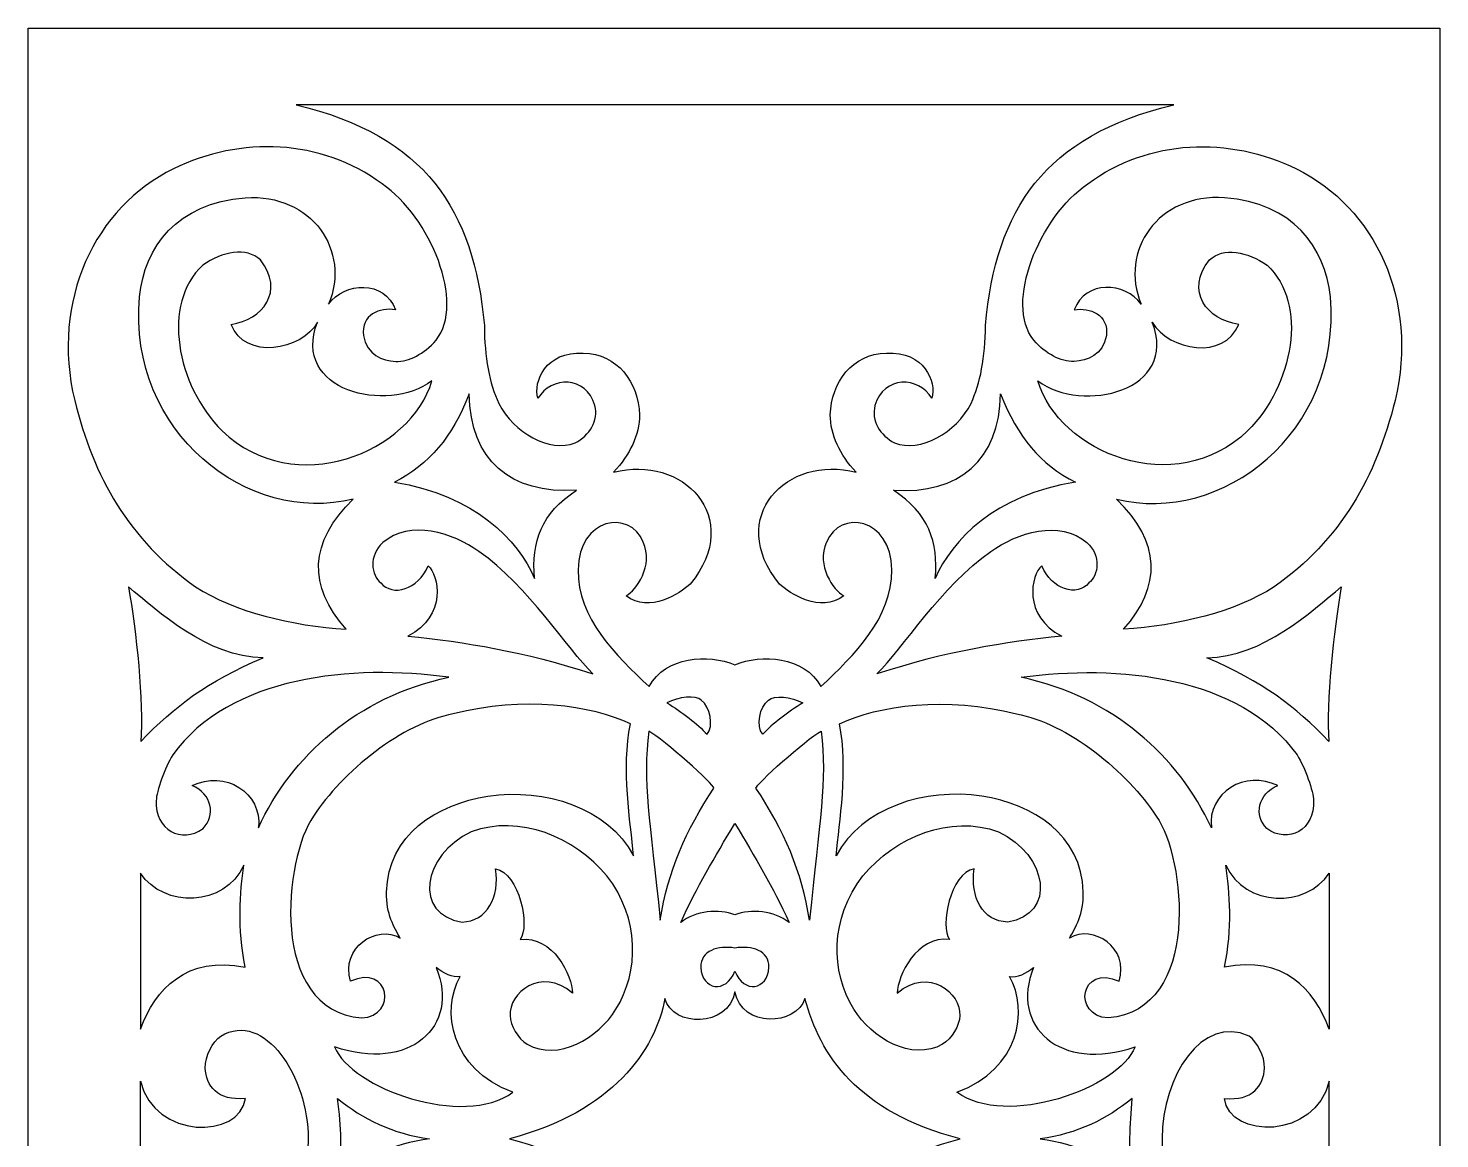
# Model space of a CAD drawing. Header units: millimetres. Extents: x -187 to -30, y -115 to 132.
# Drawn here: x -187.5 to -30.4, y 8.3 to 131.9 of the extents above; entities that cross this region are included whole.
import ezdxf

# ---------------------------------------------------------------- set-up
doc = ezdxf.new("R2010")
doc.units = ezdxf.units.MM
doc.header["$MEASUREMENT"] = 0
doc.layers.add('layer 1', color=7, linetype='Continuous')

msp = doc.modelspace()

# ---------------------------------------------------------------- linework, layer by layer
at = {"layer": 'layer 1'}
msp.add_open_spline([(-187.4942, -115.2779), (-187.4942, -115.2779), (-30.4187, -115.2779), (-30.4187, -115.2779), (-30.4187, -115.2779), (-30.4187, -115.2779), (-30.4187, 131.8722), (-30.4187, 131.8722), (-30.4187, 131.8722), (-30.4187, 131.8722), (-187.4942, 131.8722), (-187.4942, 131.8722), (-187.4942, 131.8722), (-187.4942, 131.8722), (-187.4942, -115.2779), (-187.4942, -115.2779)], degree=3, knots=[0, 0, 0, 0, 0.2, 0.2, 0.2, 0.2, 0.4, 0.4, 0.4, 0.4, 0.6, 0.6, 0.6, 0.6, 1, 1, 1, 1], dxfattribs=at)
at = {"layer": 'layer 1', "color": 7}
for points, knots in [([(-60.0216, 123.3527), (-74.4513, 119.8903), (-79.7913, 111.7229), (-80.9776, 98.7888), (-80.9776, 98.7888), (-80.9959, 95.2809), (-81.5434, 92.3255), (-82.5822, 90.1267), (-82.5822, 90.1267), (-84.2201, 86.8446), (-88.2455, 84.6028), (-91.0803, 85.7345), (-91.0803, 85.7345), (-92.691, 86.5563), (-93.7286, 88.221), (-93.2686, 89.8874), (-93.2686, 89.8874), (-92.3014, 93.2413), (-88.3955, 93.1752), (-86.9444, 90.6963), (-86.9444, 90.6963), (-86.3835, 92.5291), (-87.8038, 95.9427), (-91.9875, 95.7282), (-91.9875, 95.7282), (-95.8096, 95.6231), (-98.1101, 92.5172), (-98.244, 88.8453), (-98.244, 88.8453), (-98.2264, 86.6442), (-97.2023, 84.4234), (-95.3632, 82.4669), (-95.3632, 82.4669), (-103.0002, 84.502), (-109.9598, 77.4413), (-103.8945, 70.027), (-103.8945, 70.027), (-102.759, 68.964), (-99.3821, 66.7384), (-96.7413, 68.7136), (-96.7413, 68.7136), (-97.9167, 69.346), (-99.8165, 72.0698), (-98.6667, 74.6823), (-98.6667, 74.6823), (-97.1696, 78.3793), (-91.4566, 77.4201), (-91.4035, 71.606), (-91.4035, 71.606), (-91.3315, 66.2569), (-95.5955, 62.08), (-99.304, 58.612), (-99.304, 58.612), (-101.1277, 62.0223), (-105.8972, 62.2489), (-108.8571, 61.0482), (-108.8571, 61.0482), (-111.8171, 62.2489), (-116.5866, 62.0223), (-118.4103, 58.612), (-118.4103, 58.612), (-122.1187, 62.08), (-126.3828, 66.2569), (-126.3108, 71.606), (-126.3108, 71.606), (-126.2576, 77.4201), (-120.5446, 78.3794), (-119.0475, 74.6823), (-119.0475, 74.6823), (-117.8978, 72.0698), (-119.7975, 69.346), (-120.9729, 68.7136), (-120.9729, 68.7136), (-118.3323, 66.7384), (-114.9554, 68.9639), (-113.8197, 70.027), (-113.8197, 70.027), (-107.7544, 77.4413), (-114.714, 84.502), (-122.351, 82.4669), (-122.351, 82.4669), (-120.5119, 84.4234), (-119.4879, 86.6442), (-119.4702, 88.8453), (-119.4702, 88.8453), (-119.6042, 92.5172), (-121.9047, 95.6231), (-125.7267, 95.7282), (-125.7267, 95.7282), (-129.9104, 95.9427), (-131.3306, 92.5291), (-130.7699, 90.6963), (-130.7699, 90.6963), (-129.3187, 93.1752), (-125.4128, 93.2413), (-124.4457, 89.8874), (-124.4457, 89.8874), (-123.9855, 88.221), (-125.0233, 86.5562), (-126.634, 85.7345), (-126.634, 85.7345), (-129.4688, 84.6027), (-133.4942, 86.8445), (-135.1321, 90.1267), (-135.1321, 90.1267), (-136.1709, 92.3255), (-136.7184, 95.2809), (-136.7366, 98.7888), (-136.7366, 98.7888), (-137.9229, 111.7229), (-143.263, 119.8903), (-157.6927, 123.3527), (-157.6927, 123.3527), (-157.6927, 123.3527), (-60.0216, 123.3527), (-60.0216, 123.3527)], [0, 0, 0, 0, 0.03333333, 0.03333333, 0.03333333, 0.03333333, 0.06666667, 0.06666667, 0.06666667, 0.06666667, 0.1, 0.1, 0.1, 0.1, 0.13333333, 0.13333333, 0.13333333, 0.13333333, 0.16666667, 0.16666667, 0.16666667, 0.16666667, 0.2, 0.2, 0.2, 0.2, 0.23333333, 0.23333333, 0.23333333, 0.23333333, 0.26666667, 0.26666667, 0.26666667, 0.26666667, 0.3, 0.3, 0.3, 0.3, 0.33333333, 0.33333333, 0.33333333, 0.33333333, 0.36666667, 0.36666667, 0.36666667, 0.36666667, 0.4, 0.4, 0.4, 0.4, 0.43333333, 0.43333333, 0.43333333, 0.43333333, 0.46666667, 0.46666667, 0.46666667, 0.46666667, 0.5, 0.5, 0.5, 0.5, 0.53333333, 0.53333333, 0.53333333, 0.53333333, 0.56666667, 0.56666667, 0.56666667, 0.56666667, 0.6, 0.6, 0.6, 0.6, 0.63333333, 0.63333333, 0.63333333, 0.63333333, 0.66666667, 0.66666667, 0.66666667, 0.66666667, 0.7, 0.7, 0.7, 0.7, 0.73333333, 0.73333333, 0.73333333, 0.73333333, 0.76666667, 0.76666667, 0.76666667, 0.76666667, 0.8, 0.8, 0.8, 0.8, 0.83333333, 0.83333333, 0.83333333, 0.83333333, 0.86666667, 0.86666667, 0.86666667, 0.86666667, 0.9, 0.9, 0.9, 0.9, 0.93333333, 0.93333333, 0.93333333, 0.93333333, 1, 1, 1, 1]), ([(-168.8644, 69.7208), (-176.285, 74.9158), (-180.232, 81.9799), (-182.3203, 90.4468), (-182.3203, 90.4468), (-185.0031, 101.5779), (-180.0691, 111.9393), (-171.3432, 116.22), (-171.3432, 116.22), (-163.8685, 119.8869), (-154.8949, 119.5746), (-148.1184, 114.5474), (-148.1184, 114.5474), (-142.7173, 110.857), (-138.822, 101.2669), (-142.1128, 97.1562), (-142.1128, 97.1562), (-143.4682, 95.6096), (-145.0881, 94.7934), (-146.6036, 94.7702), (-146.6036, 94.7702), (-148.1013, 94.9252), (-149.7816, 95.4315), (-150.199, 97.6877), (-150.199, 97.6877), (-150.4739, 99.9483), (-148.3648, 100.8584), (-146.6287, 100.5297), (-146.6287, 100.5297), (-147.8266, 103.8742), (-152.3036, 103.6587), (-154.0738, 101.158), (-154.0738, 101.158), (-151.5909, 107.0707), (-155.8997, 113.5029), (-163.3515, 113.0132), (-163.3515, 113.0132), (-170.9676, 112.4147), (-174.5246, 107.532), (-175.1246, 101.9805), (-175.1246, 101.9805), (-176.4091, 86.7851), (-162.9759, 76.5684), (-151.3191, 79.4799), (-151.3191, 79.4799), (-156.2629, 74.698), (-156.397, 69.8062), (-152.1144, 64.9997), (-152.1144, 64.9997), (-158.1381, 65.3703), (-164.5793, 66.9307), (-168.8644, 69.7209), (-168.8644, 69.7209), (-168.8644, 69.7209), (-168.8644, 69.7208), (-168.8644, 69.7208)], [0, 0, 0, 0, 0.06666667, 0.06666667, 0.06666667, 0.06666667, 0.13333333, 0.13333333, 0.13333333, 0.13333333, 0.2, 0.2, 0.2, 0.2, 0.26666667, 0.26666667, 0.26666667, 0.26666667, 0.33333333, 0.33333333, 0.33333333, 0.33333333, 0.4, 0.4, 0.4, 0.4, 0.46666667, 0.46666667, 0.46666667, 0.46666667, 0.53333333, 0.53333333, 0.53333333, 0.53333333, 0.6, 0.6, 0.6, 0.6, 0.66666667, 0.66666667, 0.66666667, 0.66666667, 0.73333333, 0.73333333, 0.73333333, 0.73333333, 0.8, 0.8, 0.8, 0.8, 0.86666667, 0.86666667, 0.86666667, 0.86666667, 1, 1, 1, 1]), ([(-48.85, 69.7208), (-41.4293, 74.9158), (-37.4823, 81.9799), (-35.394, 90.4468), (-35.394, 90.4468), (-32.7112, 101.5779), (-37.6453, 111.9393), (-46.3711, 116.22), (-46.3711, 116.22), (-53.8459, 119.8869), (-62.8195, 119.5746), (-69.5959, 114.5474), (-69.5959, 114.5474), (-74.9971, 110.857), (-78.8923, 101.2669), (-75.6016, 97.1562), (-75.6016, 97.1562), (-74.2461, 95.6096), (-72.6262, 94.7934), (-71.1107, 94.7702), (-71.1107, 94.7702), (-69.613, 94.9252), (-67.9327, 95.4315), (-67.5153, 97.6877), (-67.5153, 97.6877), (-67.2405, 99.9483), (-69.3495, 100.8584), (-71.0856, 100.5297), (-71.0856, 100.5297), (-69.8878, 103.8742), (-65.4108, 103.6587), (-63.6405, 101.158), (-63.6405, 101.158), (-66.1234, 107.0707), (-61.8147, 113.5029), (-54.3628, 113.0132), (-54.3628, 113.0132), (-46.7467, 112.4147), (-43.1898, 107.532), (-42.5898, 101.9805), (-42.5898, 101.9805), (-41.3052, 86.7851), (-54.7385, 76.5684), (-66.3952, 79.4799), (-66.3952, 79.4799), (-61.4514, 74.698), (-61.3174, 69.8062), (-65.5999, 64.9997), (-65.5999, 64.9997), (-59.5762, 65.3703), (-53.135, 66.9307), (-48.85, 69.7209), (-48.85, 69.7209), (-48.85, 69.7209), (-48.85, 69.7208), (-48.85, 69.7208)], [0, 0, 0, 0, 0.06666667, 0.06666667, 0.06666667, 0.06666667, 0.13333333, 0.13333333, 0.13333333, 0.13333333, 0.2, 0.2, 0.2, 0.2, 0.26666667, 0.26666667, 0.26666667, 0.26666667, 0.33333333, 0.33333333, 0.33333333, 0.33333333, 0.4, 0.4, 0.4, 0.4, 0.46666667, 0.46666667, 0.46666667, 0.46666667, 0.53333333, 0.53333333, 0.53333333, 0.53333333, 0.6, 0.6, 0.6, 0.6, 0.66666667, 0.66666667, 0.66666667, 0.66666667, 0.73333333, 0.73333333, 0.73333333, 0.73333333, 0.8, 0.8, 0.8, 0.8, 0.86666667, 0.86666667, 0.86666667, 0.86666667, 1, 1, 1, 1]), ([(-165.915, 87.0677), (-171.0212, 92.1224), (-172.6899, 101.2704), (-168.0768, 105.491), (-168.0768, 105.491), (-165.935, 107.028), (-163.1777, 107.5671), (-161.6612, 106.0832), (-161.6612, 106.0832), (-158.8863, 102.6274), (-161.4121, 99.4153), (-164.9237, 98.9161), (-164.9237, 98.9161), (-163.3623, 94.892), (-157.12, 95.9868), (-155.303, 99.1569), (-155.303, 99.1569), (-158.3175, 91.5242), (-147.5471, 88.9117), (-142.5716, 92.6337), (-142.5716, 92.6337), (-144.8622, 84.6928), (-157.8443, 79.3178), (-165.915, 87.0676), (-165.915, 87.0676), (-165.915, 87.0676), (-165.915, 87.0677), (-165.915, 87.0677)], [0, 0, 0, 0, 0.125, 0.125, 0.125, 0.125, 0.25, 0.25, 0.25, 0.25, 0.375, 0.375, 0.375, 0.375, 0.5, 0.5, 0.5, 0.5, 0.625, 0.625, 0.625, 0.625, 0.75, 0.75, 0.75, 0.75, 1, 1, 1, 1]), ([(-51.7993, 87.0677), (-46.6931, 92.1224), (-45.0244, 101.2704), (-49.6375, 105.491), (-49.6375, 105.491), (-51.7794, 107.028), (-54.5366, 107.5671), (-56.0531, 106.0832), (-56.0531, 106.0832), (-58.828, 102.6274), (-56.3023, 99.4153), (-52.7906, 98.9161), (-52.7906, 98.9161), (-54.352, 94.892), (-60.5943, 95.9868), (-62.4113, 99.1569), (-62.4113, 99.1569), (-59.3968, 91.5242), (-70.1672, 88.9117), (-75.1427, 92.6337), (-75.1427, 92.6337), (-72.8521, 84.6928), (-59.8701, 79.3178), (-51.7993, 87.0676), (-51.7993, 87.0676), (-51.7993, 87.0676), (-51.7993, 87.0677), (-51.7993, 87.0677)], [0, 0, 0, 0, 0.125, 0.125, 0.125, 0.125, 0.25, 0.25, 0.25, 0.25, 0.375, 0.375, 0.375, 0.375, 0.5, 0.5, 0.5, 0.5, 0.625, 0.625, 0.625, 0.625, 0.75, 0.75, 0.75, 0.75, 1, 1, 1, 1]), ([(-146.7538, 81.3527), (-142.8487, 83.3602), (-140.3122, 86.3451), (-138.4206, 91.1991), (-138.4206, 91.1991), (-138.3204, 83.7886), (-133.7991, 80.0236), (-126.491, 80.4525), (-126.491, 80.4525), (-130.4298, 77.9057), (-131.5003, 74.7215), (-131.1537, 70.6558), (-131.1537, 70.6558), (-132.9673, 74.8559), (-137.7792, 79.9747), (-146.7539, 81.3527), (-146.7539, 81.3527), (-146.7539, 81.3527), (-146.7538, 81.3527), (-146.7538, 81.3527)], [0, 0, 0, 0, 0.16666667, 0.16666667, 0.16666667, 0.16666667, 0.33333333, 0.33333333, 0.33333333, 0.33333333, 0.5, 0.5, 0.5, 0.5, 0.66666667, 0.66666667, 0.66666667, 0.66666667, 1, 1, 1, 1]), ([(-70.9605, 81.3527), (-74.8657, 83.3602), (-77.4022, 86.3451), (-79.2937, 91.1991), (-79.2937, 91.1991), (-79.3939, 83.7886), (-83.9152, 80.0236), (-91.2233, 80.4525), (-91.2233, 80.4525), (-87.2846, 77.9057), (-86.214, 74.7215), (-86.5607, 70.6558), (-86.5607, 70.6558), (-84.747, 74.8559), (-79.9351, 79.9747), (-70.9604, 81.3527), (-70.9604, 81.3527), (-70.9604, 81.3527), (-70.9605, 81.3527), (-70.9605, 81.3527)], [0, 0, 0, 0, 0.16666667, 0.16666667, 0.16666667, 0.16666667, 0.33333333, 0.33333333, 0.33333333, 0.33333333, 0.5, 0.5, 0.5, 0.5, 0.66666667, 0.66666667, 0.66666667, 0.66666667, 1, 1, 1, 1]), ([(-124.6581, 60.0247), (-132.3568, 62.5513), (-138.9167, 63.5785), (-145.2435, 64.2212), (-145.2435, 64.2212), (-140.8229, 66.4618), (-141.8312, 71.1011), (-142.9969, 72.0417), (-142.9969, 72.0417), (-144.1046, 69.4174), (-146.9517, 68.5699), (-148.2538, 70.1458), (-148.2538, 70.1458), (-149.3297, 71.0025), (-149.6378, 73.1763), (-148.0384, 74.6311), (-148.0384, 74.6311), (-145.0225, 77.2192), (-140.2233, 75.7494), (-137.3416, 73.6422), (-137.3416, 73.6422), (-131.8552, 69.8415), (-127.4649, 62.7653), (-124.6581, 60.0248), (-124.6581, 60.0248), (-124.6581, 60.0248), (-124.6581, 60.0247), (-124.6581, 60.0247)], [0, 0, 0, 0, 0.125, 0.125, 0.125, 0.125, 0.25, 0.25, 0.25, 0.25, 0.375, 0.375, 0.375, 0.375, 0.5, 0.5, 0.5, 0.5, 0.625, 0.625, 0.625, 0.625, 0.75, 0.75, 0.75, 0.75, 1, 1, 1, 1]), ([(-93.0563, 60.0247), (-85.3576, 62.5513), (-78.7976, 63.5785), (-72.4708, 64.2212), (-72.4708, 64.2212), (-76.8914, 66.4618), (-75.8831, 71.1011), (-74.7174, 72.0417), (-74.7174, 72.0417), (-73.6097, 69.4174), (-70.7626, 68.5699), (-69.4606, 70.1458), (-69.4606, 70.1458), (-68.3847, 71.0025), (-68.0766, 73.1763), (-69.6759, 74.6311), (-69.6759, 74.6311), (-72.6918, 77.2192), (-77.491, 75.7494), (-80.3727, 73.6422), (-80.3727, 73.6422), (-85.8591, 69.8415), (-90.2495, 62.7653), (-93.0563, 60.0248), (-93.0563, 60.0248), (-93.0563, 60.0248), (-93.0563, 60.0247), (-93.0563, 60.0247)], [0, 0, 0, 0, 0.125, 0.125, 0.125, 0.125, 0.25, 0.25, 0.25, 0.25, 0.375, 0.375, 0.375, 0.375, 0.5, 0.5, 0.5, 0.5, 0.625, 0.625, 0.625, 0.625, 0.75, 0.75, 0.75, 0.75, 1, 1, 1, 1]), ([(-176.3346, 69.6992), (-173.0434, 67.0088), (-167.568, 61.8616), (-161.3586, 61.8191), (-161.3586, 61.8191), (-167.6711, 59.1401), (-171.1219, 56.4562), (-174.9692, 52.5162), (-174.9692, 52.5162), (-174.6124, 56.7943), (-175.4951, 64.8908), (-176.3346, 69.6992)], [0, 0, 0, 0, 0.25, 0.25, 0.25, 0.25, 0.5, 0.5, 0.5, 0.5, 1, 1, 1, 1]), ([(-41.3797, 69.6992), (-44.671, 67.0088), (-50.1463, 61.8616), (-56.3557, 61.8191), (-56.3557, 61.8191), (-50.0433, 59.1401), (-46.5924, 56.4562), (-42.7451, 52.5162), (-42.7451, 52.5162), (-43.1019, 56.7943), (-42.2193, 64.8908), (-41.3797, 69.6992)], [0, 0, 0, 0, 0.25, 0.25, 0.25, 0.25, 0.5, 0.5, 0.5, 0.5, 1, 1, 1, 1]), ([(-173.2454, 45.9105), (-173.2454, 46.965), (-172.3021, 49.6005), (-171.4214, 51.0067), (-171.4214, 51.0067), (-165.0759, 59.8419), (-151.3425, 61.1342), (-140.7043, 59.6457), (-140.7043, 59.6457), (-150.8892, 57.5221), (-158.23, 50.817), (-161.8789, 42.9123), (-161.8789, 42.9123), (-161.4048, 46.8173), (-165.6555, 49.3989), (-169.2658, 47.5907), (-169.2658, 47.5907), (-167.0483, 46.6805), (-166.6026, 44.2724), (-168.0439, 42.8281), (-168.0439, 42.8281), (-170.417, 41.0534), (-173.422, 42.699), (-173.2453, 45.9105), (-173.2453, 45.9105), (-173.2453, 45.9105), (-173.2454, 45.9105), (-173.2454, 45.9105)], [0, 0, 0, 0, 0.125, 0.125, 0.125, 0.125, 0.25, 0.25, 0.25, 0.25, 0.375, 0.375, 0.375, 0.375, 0.5, 0.5, 0.5, 0.5, 0.625, 0.625, 0.625, 0.625, 0.75, 0.75, 0.75, 0.75, 1, 1, 1, 1]), ([(-44.469, 45.9105), (-44.469, 46.965), (-45.4122, 49.6005), (-46.2929, 51.0067), (-46.2929, 51.0067), (-52.6385, 59.8419), (-66.3718, 61.1342), (-77.0101, 59.6457), (-77.0101, 59.6457), (-66.8251, 57.5221), (-59.4843, 50.817), (-55.8354, 42.9123), (-55.8354, 42.9123), (-56.3096, 46.8173), (-52.0588, 49.3989), (-48.4485, 47.5907), (-48.4485, 47.5907), (-50.666, 46.6805), (-51.1118, 44.2724), (-49.6705, 42.8281), (-49.6705, 42.8281), (-47.2973, 41.0534), (-44.2924, 42.699), (-44.4691, 45.9105), (-44.4691, 45.9105), (-44.4691, 45.9105), (-44.469, 45.9105), (-44.469, 45.9105)], [0, 0, 0, 0, 0.125, 0.125, 0.125, 0.125, 0.25, 0.25, 0.25, 0.25, 0.375, 0.375, 0.375, 0.375, 0.5, 0.5, 0.5, 0.5, 0.625, 0.625, 0.625, 0.625, 0.75, 0.75, 0.75, 0.75, 1, 1, 1, 1]), ([(-155.7524, 44.1778), (-152.5939, 49.099), (-145.8099, 54.5967), (-140.1945, 55.5684), (-140.1945, 55.5684), (-132.402, 57.5989), (-124.7965, 56.5038), (-120.4891, 54.4805), (-120.4891, 54.4805), (-121.5009, 49.4642), (-120.4756, 43.5191), (-120.1265, 39.7905), (-120.1265, 39.7905), (-123.0212, 45.1841), (-129.9917, 47.3329), (-136.3361, 46.4368), (-136.3361, 46.4368), (-142.0365, 45.4659), (-147.4329, 42.2056), (-147.6293, 35.7437), (-147.6293, 35.7437), (-147.6869, 33.2968), (-146.7629, 31.7953), (-146.0895, 30.6267), (-146.0895, 30.6267), (-148.7161, 32.1806), (-152.777, 29.5947), (-151.6202, 25.8213), (-151.6202, 25.8213), (-147.2874, 27.8212), (-146.3434, 21.9613), (-150.4021, 21.7364), (-150.4021, 21.7364), (-160.8379, 22.6091), (-158.9984, 39.6559), (-155.7523, 44.1778), (-155.7523, 44.1778), (-155.7523, 44.1778), (-155.7524, 44.1778), (-155.7524, 44.1778)], [0, 0, 0, 0, 0.09090909, 0.09090909, 0.09090909, 0.09090909, 0.18181818, 0.18181818, 0.18181818, 0.18181818, 0.27272727, 0.27272727, 0.27272727, 0.27272727, 0.36363636, 0.36363636, 0.36363636, 0.36363636, 0.45454545, 0.45454545, 0.45454545, 0.45454545, 0.54545455, 0.54545455, 0.54545455, 0.54545455, 0.63636364, 0.63636364, 0.63636364, 0.63636364, 0.72727273, 0.72727273, 0.72727273, 0.72727273, 0.81818182, 0.81818182, 0.81818182, 0.81818182, 1, 1, 1, 1]), ([(-111.951, 53.301), (-113.0411, 54.4718), (-114.7339, 55.7521), (-116.4267, 56.8133), (-116.4267, 56.8133), (-115.1156, 57.4779), (-113.2111, 57.67), (-112.5923, 57.1161), (-112.5923, 57.1161), (-111.6112, 56.3816), (-111.1793, 54.2153), (-111.9511, 53.301), (-111.9511, 53.301), (-111.9511, 53.301), (-111.951, 53.301), (-111.951, 53.301)], [0, 0, 0, 0, 0.2, 0.2, 0.2, 0.2, 0.4, 0.4, 0.4, 0.4, 0.6, 0.6, 0.6, 0.6, 1, 1, 1, 1]), ([(-105.7634, 53.301), (-104.6733, 54.4718), (-102.9805, 55.7521), (-101.2876, 56.8133), (-101.2876, 56.8133), (-102.5988, 57.4779), (-104.5033, 57.67), (-105.122, 57.1161), (-105.122, 57.1161), (-106.1031, 56.3816), (-106.535, 54.2153), (-105.7633, 53.301), (-105.7633, 53.301), (-105.7633, 53.301), (-105.7634, 53.301), (-105.7634, 53.301)], [0, 0, 0, 0, 0.2, 0.2, 0.2, 0.2, 0.4, 0.4, 0.4, 0.4, 0.6, 0.6, 0.6, 0.6, 1, 1, 1, 1]), ([(-61.9619, 44.1778), (-65.1204, 49.099), (-71.9045, 54.5967), (-77.5198, 55.5684), (-77.5198, 55.5684), (-85.3124, 57.5989), (-92.9178, 56.5038), (-97.2252, 54.4805), (-97.2252, 54.4805), (-96.2134, 49.4642), (-97.2387, 43.5191), (-97.5878, 39.7905), (-97.5878, 39.7905), (-94.6931, 45.1841), (-87.7227, 47.3329), (-81.3782, 46.4368), (-81.3782, 46.4368), (-75.6778, 45.4659), (-70.2814, 42.2056), (-70.0851, 35.7437), (-70.0851, 35.7437), (-70.0274, 33.2968), (-70.9514, 31.7953), (-71.6248, 30.6267), (-71.6248, 30.6267), (-68.9982, 32.1806), (-64.9373, 29.5947), (-66.0941, 25.8213), (-66.0941, 25.8213), (-70.4269, 27.8212), (-71.3709, 21.9613), (-67.3122, 21.7364), (-67.3122, 21.7364), (-56.8764, 22.6091), (-58.7159, 39.6559), (-61.962, 44.1778), (-61.962, 44.1778), (-61.962, 44.1778), (-61.9619, 44.1778), (-61.9619, 44.1778)], [0, 0, 0, 0, 0.09090909, 0.09090909, 0.09090909, 0.09090909, 0.18181818, 0.18181818, 0.18181818, 0.18181818, 0.27272727, 0.27272727, 0.27272727, 0.27272727, 0.36363636, 0.36363636, 0.36363636, 0.36363636, 0.45454545, 0.45454545, 0.45454545, 0.45454545, 0.54545455, 0.54545455, 0.54545455, 0.54545455, 0.63636364, 0.63636364, 0.63636364, 0.63636364, 0.72727273, 0.72727273, 0.72727273, 0.72727273, 0.81818182, 0.81818182, 0.81818182, 0.81818182, 1, 1, 1, 1]), ([(-117.1551, 32.6189), (-118.2987, 43.7564), (-119.1426, 48.0642), (-118.446, 53.6513), (-118.446, 53.6513), (-116.747, 52.7305), (-111.1232, 47.666), (-111.1966, 47.3212), (-111.1966, 47.3212), (-114.3087, 42.6081), (-116.3172, 38.0679), (-117.1551, 32.6189)], [0, 0, 0, 0, 0.25, 0.25, 0.25, 0.25, 0.5, 0.5, 0.5, 0.5, 1, 1, 1, 1]), ([(-100.5592, 32.6189), (-99.4156, 43.7564), (-98.5717, 48.0642), (-99.2684, 53.6513), (-99.2684, 53.6513), (-100.9674, 52.7305), (-106.5911, 47.666), (-106.5177, 47.3212), (-106.5177, 47.3212), (-103.4056, 42.6081), (-101.3971, 38.0679), (-100.5592, 32.6189)], [0, 0, 0, 0, 0.25, 0.25, 0.25, 0.25, 0.5, 0.5, 0.5, 0.5, 1, 1, 1, 1]), ([(-131.9763, 18.8255), (-132.987, 19.44), (-133.8743, 20.9262), (-133.8743, 22.0043), (-133.8743, 22.0043), (-134.0471, 24.4578), (-130.4247, 27.53), (-126.9333, 24.5088), (-126.9333, 24.5088), (-126.9333, 26.4321), (-129.1153, 30.9232), (-132.7496, 30.4849), (-132.7496, 30.4849), (-131.6312, 31.9006), (-132.8388, 37.8606), (-135.4855, 38.3234), (-135.4855, 38.3234), (-135.0069, 35.2475), (-136.4326, 32.4826), (-139.216, 32.4148), (-139.216, 32.4148), (-144.6625, 33.2353), (-143.6974, 39.8724), (-138.1886, 42.4554), (-138.1886, 42.4554), (-132.8118, 44.4194), (-126.7101, 41.8824), (-123.1048, 37.5467), (-123.1048, 37.5467), (-119.4207, 32.8249), (-119.4947, 26.8876), (-122.096, 22.7036), (-122.096, 22.7036), (-124.0228, 19.5457), (-128.5498, 16.8416), (-131.9763, 18.8255)], [0, 0, 0, 0, 0.1, 0.1, 0.1, 0.1, 0.2, 0.2, 0.2, 0.2, 0.3, 0.3, 0.3, 0.3, 0.4, 0.4, 0.4, 0.4, 0.5, 0.5, 0.5, 0.5, 0.6, 0.6, 0.6, 0.6, 0.7, 0.7, 0.7, 0.7, 0.8, 0.8, 0.8, 0.8, 1, 1, 1, 1]), ([(-85.738, 18.8255), (-84.7274, 19.44), (-83.84, 20.9262), (-83.84, 22.0043), (-83.84, 22.0043), (-83.6672, 24.4578), (-87.2896, 27.53), (-90.7811, 24.5088), (-90.7811, 24.5088), (-90.7811, 26.4321), (-88.599, 30.9232), (-84.9648, 30.4849), (-84.9648, 30.4849), (-86.0832, 31.9006), (-84.8755, 37.8606), (-82.2288, 38.3234), (-82.2288, 38.3234), (-82.7075, 35.2475), (-81.2817, 32.4826), (-78.4983, 32.4148), (-78.4983, 32.4148), (-73.0518, 33.2353), (-74.017, 39.8724), (-79.5257, 42.4554), (-79.5257, 42.4554), (-84.9026, 44.4194), (-91.0042, 41.8824), (-94.6095, 37.5467), (-94.6095, 37.5467), (-98.2936, 32.8249), (-98.2196, 26.8876), (-95.6183, 22.7036), (-95.6183, 22.7036), (-93.6915, 19.5457), (-89.1645, 16.8416), (-85.738, 18.8255)], [0, 0, 0, 0, 0.1, 0.1, 0.1, 0.1, 0.2, 0.2, 0.2, 0.2, 0.3, 0.3, 0.3, 0.3, 0.4, 0.4, 0.4, 0.4, 0.5, 0.5, 0.5, 0.5, 0.6, 0.6, 0.6, 0.6, 0.7, 0.7, 0.7, 0.7, 0.8, 0.8, 0.8, 0.8, 1, 1, 1, 1]), ([(-114.889, 32.3628), (-113.2343, 33.6632), (-110.6495, 33.9239), (-108.8571, 33.2017), (-108.8571, 33.2017), (-107.0647, 33.9239), (-104.4799, 33.6632), (-102.8253, 32.3628), (-102.8253, 32.3628), (-104.6587, 36.3782), (-106.5571, 39.548), (-108.8571, 43.3909), (-108.8571, 43.3909), (-111.1572, 39.5479), (-113.0555, 36.3781), (-114.889, 32.3628)], [0, 0, 0, 0, 0.2, 0.2, 0.2, 0.2, 0.4, 0.4, 0.4, 0.4, 0.6, 0.6, 0.6, 0.6, 1, 1, 1, 1]), ([(-174.994, 20.5016), (-174.994, 20.5016), (-174.994, 37.8439), (-174.994, 37.8439), (-174.994, 37.8439), (-172.4516, 33.9539), (-165.601, 34.059), (-163.4977, 38.7363), (-163.4977, 38.7363), (-163.9397, 35.7386), (-164.2263, 31.6901), (-163.3489, 27.3892), (-163.3489, 27.3892), (-169.8461, 28.7101), (-173.3838, 24.9585), (-174.994, 20.5015), (-174.994, 20.5015), (-174.994, 20.5015), (-174.994, 20.5016), (-174.994, 20.5016)], [0, 0, 0, 0, 0.16666667, 0.16666667, 0.16666667, 0.16666667, 0.33333333, 0.33333333, 0.33333333, 0.33333333, 0.5, 0.5, 0.5, 0.5, 0.66666667, 0.66666667, 0.66666667, 0.66666667, 1, 1, 1, 1]), ([(-42.7203, 20.5016), (-42.7203, 20.5016), (-42.7203, 37.8439), (-42.7203, 37.8439), (-42.7203, 37.8439), (-45.2628, 33.9539), (-52.1133, 34.059), (-54.2166, 38.7363), (-54.2166, 38.7363), (-53.7747, 35.7386), (-53.4881, 31.6901), (-54.3654, 27.3892), (-54.3654, 27.3892), (-47.8682, 28.7101), (-44.3305, 24.9585), (-42.7203, 20.5015), (-42.7203, 20.5015), (-42.7203, 20.5015), (-42.7203, 20.5016), (-42.7203, 20.5016)], [0, 0, 0, 0, 0.16666667, 0.16666667, 0.16666667, 0.16666667, 0.33333333, 0.33333333, 0.33333333, 0.33333333, 0.5, 0.5, 0.5, 0.5, 0.66666667, 0.66666667, 0.66666667, 0.66666667, 1, 1, 1, 1]), ([(-112.6519, 27.3762), (-112.6939, 29.2237), (-110.7363, 29.8484), (-108.8572, 29.5131), (-108.8572, 29.5131), (-106.9782, 29.8484), (-105.0205, 29.2237), (-105.0625, 27.3762), (-105.0625, 27.3762), (-105.2006, 24.8236), (-107.8744, 24.4058), (-108.8572, 26.9583), (-108.8572, 26.9583), (-109.84, 24.4058), (-112.5138, 24.8236), (-112.6519, 27.3762)], [0, 0, 0, 0, 0.2, 0.2, 0.2, 0.2, 0.4, 0.4, 0.4, 0.4, 0.6, 0.6, 0.6, 0.6, 1, 1, 1, 1]), ([(-133.5709, 13.4653), (-139.0467, 9.4607), (-151.592, 13.8951), (-153.3949, 18.5186), (-153.3949, 18.5186), (-145.0676, 15.6618), (-139.4175, 20.7843), (-142.0879, 27.3492), (-142.0879, 27.3492), (-141.3212, 26.7537), (-140.255, 26.1693), (-139.4309, 26.337), (-139.4309, 26.337), (-141.5355, 22.5846), (-140.5904, 16.1166), (-133.571, 13.4652), (-133.571, 13.4652), (-133.571, 13.4652), (-133.5709, 13.4653), (-133.5709, 13.4653)], [0, 0, 0, 0, 0.16666667, 0.16666667, 0.16666667, 0.16666667, 0.33333333, 0.33333333, 0.33333333, 0.33333333, 0.5, 0.5, 0.5, 0.5, 0.66666667, 0.66666667, 0.66666667, 0.66666667, 1, 1, 1, 1]), ([(-84.1434, 13.4653), (-78.6676, 9.4607), (-66.1223, 13.8951), (-64.3195, 18.5186), (-64.3195, 18.5186), (-72.6467, 15.6618), (-78.2969, 20.7843), (-75.6264, 27.3492), (-75.6264, 27.3492), (-76.3931, 26.7537), (-77.4594, 26.1693), (-78.2834, 26.337), (-78.2834, 26.337), (-76.1788, 22.5846), (-77.1239, 16.1166), (-84.1433, 13.4652), (-84.1433, 13.4652), (-84.1433, 13.4652), (-84.1434, 13.4653), (-84.1434, 13.4653)], [0, 0, 0, 0, 0.16666667, 0.16666667, 0.16666667, 0.16666667, 0.33333333, 0.33333333, 0.33333333, 0.33333333, 0.5, 0.5, 0.5, 0.5, 0.66666667, 0.66666667, 0.66666667, 0.66666667, 1, 1, 1, 1]), ([(-116.6487, 23.8951), (-115.7509, 20.7164), (-109.662, 20.5921), (-108.8572, 24.6554), (-108.8572, 24.6554), (-108.0524, 20.5921), (-102.031, 20.8516), (-101.0657, 23.8951), (-101.0657, 23.8951), (-99.3522, 17.5889), (-95.2655, 11.2937), (-83.7845, 8.2972), (-83.7845, 8.2972), (-95.2655, 5.3006), (-100.0281, -1.603), (-101.0657, -7.3008), (-101.0657, -7.3008), (-101.9635, -4.1221), (-108.0524, -3.9978), (-108.8572, -8.0611), (-108.8572, -8.0611), (-109.662, -3.9978), (-115.6834, -4.2573), (-116.6487, -7.3008), (-116.6487, -7.3008), (-118.3622, -0.9946), (-122.449, 5.3006), (-133.9299, 8.2972), (-133.9299, 8.2972), (-122.449, 11.2937), (-117.6864, 18.1973), (-116.6487, 23.8951)], [0, 0, 0, 0, 0.11111111, 0.11111111, 0.11111111, 0.11111111, 0.22222222, 0.22222222, 0.22222222, 0.22222222, 0.33333333, 0.33333333, 0.33333333, 0.33333333, 0.44444444, 0.44444444, 0.44444444, 0.44444444, 0.55555556, 0.55555556, 0.55555556, 0.55555556, 0.66666667, 0.66666667, 0.66666667, 0.66666667, 0.77777778, 0.77777778, 0.77777778, 0.77777778, 1, 1, 1, 1]), ([(-174.994, 1.9028), (-173.4634, 8.3688), (-163.9339, 8.3688), (-163.3226, 3.7989), (-163.3226, 3.7989), (-166.4589, 4.1345), (-167.7021, 2.3719), (-167.8039, 0.4295), (-167.8039, 0.4295), (-167.8039, -0.8566), (-166.991, -2.5213), (-166.0679, -3.1262), (-166.0679, -3.1262), (-159.9859, -5.4511), (-156.323, 2.0618), (-156.3338, 8.2633), (-156.3338, 8.2633), (-156.3456, 15.1675), (-161.1975, 22.6585), (-166.0679, 19.7204), (-166.0679, 19.7204), (-166.9911, 19.1155), (-167.8039, 17.4508), (-167.8039, 16.1647), (-167.8039, 16.1647), (-167.7021, 14.2222), (-166.4589, 12.4597), (-163.3226, 12.7953), (-163.3226, 12.7953), (-163.9339, 8.2254), (-173.4634, 8.2254), (-174.994, 14.6914), (-174.994, 14.6914), (-174.994, 14.6914), (-174.994, 1.9028), (-174.994, 1.9028)], [0, 0, 0, 0, 0.1, 0.1, 0.1, 0.1, 0.2, 0.2, 0.2, 0.2, 0.3, 0.3, 0.3, 0.3, 0.4, 0.4, 0.4, 0.4, 0.5, 0.5, 0.5, 0.5, 0.6, 0.6, 0.6, 0.6, 0.7, 0.7, 0.7, 0.7, 0.8, 0.8, 0.8, 0.8, 1, 1, 1, 1]), ([(-42.7203, 1.9028), (-44.2509, 8.3688), (-53.7804, 8.3688), (-54.3917, 3.7989), (-54.3917, 3.7989), (-51.2554, 4.1345), (-50.0122, 2.3719), (-49.9105, 0.4295), (-49.9105, 0.4295), (-49.9105, -0.8566), (-50.7233, -2.5213), (-51.6465, -3.1262), (-51.6465, -3.1262), (-57.696, -5.9104), (-61.335, 1.728), (-61.325, 8.3076), (-61.325, 8.3076), (-61.3148, 15.2035), (-56.8555, 22.1633), (-51.6465, 19.7205), (-51.6465, 19.7205), (-50.7232, 19.1156), (-49.9105, 17.4509), (-49.9105, 16.1648), (-49.9105, 16.1648), (-50.0122, 14.2223), (-51.2554, 12.4598), (-54.3917, 12.7954), (-54.3917, 12.7954), (-53.7804, 8.2255), (-44.2509, 8.2255), (-42.7203, 14.6915), (-42.7203, 14.6915), (-42.7203, 14.6915), (-42.7203, 1.9028), (-42.7203, 1.9028)], [0, 0, 0, 0, 0.1, 0.1, 0.1, 0.1, 0.2, 0.2, 0.2, 0.2, 0.3, 0.3, 0.3, 0.3, 0.4, 0.4, 0.4, 0.4, 0.5, 0.5, 0.5, 0.5, 0.6, 0.6, 0.6, 0.6, 0.7, 0.7, 0.7, 0.7, 0.8, 0.8, 0.8, 0.8, 1, 1, 1, 1]), ([(-153.0831, 3.8066), (-150.2777, 6.0852), (-146.9553, 7.7607), (-142.8231, 8.2972), (-142.8231, 8.2972), (-146.9553, 8.8336), (-150.2776, 10.509), (-153.0831, 12.7877), (-153.0831, 12.7877), (-152.6212, 9.4963), (-152.529, 6.98), (-153.0831, 3.8066)], [0, 0, 0, 0, 0.25, 0.25, 0.25, 0.25, 0.5, 0.5, 0.5, 0.5, 1, 1, 1, 1]), ([(-64.6313, 3.8066), (-67.4366, 6.0852), (-70.759, 7.7607), (-74.8912, 8.2972), (-74.8912, 8.2972), (-70.759, 8.8336), (-67.4367, 10.509), (-64.6313, 12.7877), (-64.6313, 12.7877), (-64.8875, 9.7533), (-65.0825, 7.0828), (-64.6313, 3.8066)], [0, 0, 0, 0, 0.25, 0.25, 0.25, 0.25, 0.5, 0.5, 0.5, 0.5, 1, 1, 1, 1])]:
    msp.add_open_spline(points, degree=3, knots=knots, dxfattribs=at)

doc.saveas('drawing.dxf')
